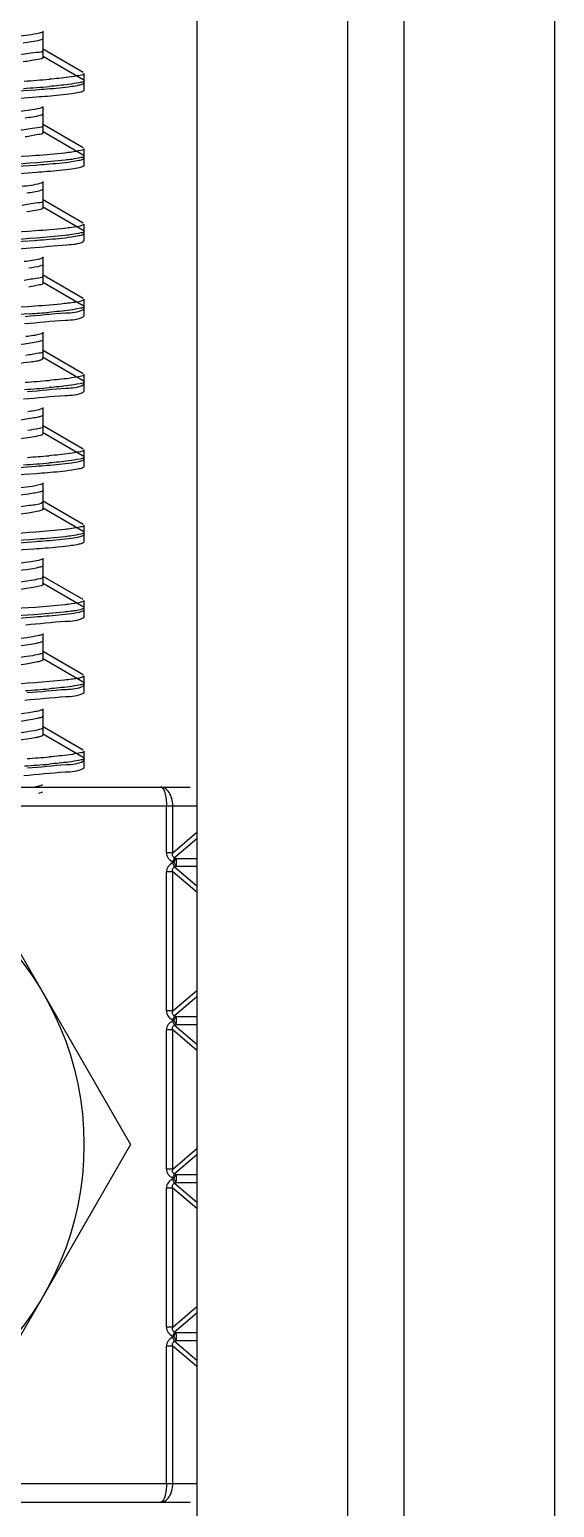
# Model space of a CAD drawing. Extents: x 185245 to 2166646, y -19957 to 815000.
# Drawn here: x 2006170.8 to 2006290.4, y 685698.4 to 686034.9 of the extents above; entities that cross this region are included whole.
import ezdxf

# ---------------------------------------------------------------- set-up
doc = ezdxf.new("R2010")
doc.units = 0
doc.header["$LTSCALE"] = 1000
doc.header["$MEASUREMENT"] = 0

# ---------------------------------------------------------------- blocks, each defined once
blk = doc.blocks.new('gfhhrryyfd')
at = {"linetype": 'Continuous'}
for p, q in [((3693422.89, -1741005.43), (3693422.89, -1744418.97)), ((3693457.18, -1741005.43), (3693457.18, -1744418.97)), ((3693470.04, -1741005.43), (3693470.04, -1744418.97)), ((3693504.33, -1741005.43), (3693504.33, -1744418.97)), ((3693387.89, -1741144.48), (3693387.89, -1741140.19)), ((3693387.89, -1741146.12), (3693387.89, -1741141.83)), ((3693397.01, -1741149.65), (3693387.71, -1741144.26)), ((3693397.01, -1741151.29), (3693387.71, -1741145.9)), ((3693397.01, -1741152.17), (3693397.18, -1741151.98)), ((3693397.18, -1741151.98), (3693397.18, -1741149.84)), ((3693397.18, -1741151.98), (3693397.18, -1741149.84)), ((3693397.18, -1741153.62), (3693397.18, -1741151.48)), ((3693397.18, -1741153.62), (3693397.18, -1741151.48)), ((3693397.01, -1741153.81), (3693397.18, -1741153.62)), ((3693387.89, -1741161.62), (3693387.89, -1741157.34)), ((3693387.89, -1741163.26), (3693387.89, -1741158.98)), ((3693397.01, -1741166.79), (3693387.71, -1741161.41)), ((3693397.01, -1741168.43), (3693387.71, -1741163.05)), ((3693397.01, -1741169.31), (3693397.18, -1741169.12)), ((3693397.18, -1741169.12), (3693397.18, -1741166.98)), ((3693397.18, -1741169.12), (3693397.18, -1741166.98)), ((3693397.18, -1741170.77), (3693397.18, -1741168.62)), ((3693397.18, -1741170.77), (3693397.18, -1741168.62)), ((3693397.01, -1741170.95), (3693397.18, -1741170.77)), ((3693387.89, -1741178.77), (3693387.89, -1741174.48)), ((3693397.01, -1741183.94), (3693387.71, -1741178.55)), ((3693387.89, -1741180.41), (3693387.89, -1741176.12)), ((3693397.01, -1741185.58), (3693387.71, -1741180.19)), ((3693397.18, -1741186.27), (3693397.18, -1741184.13)), ((3693397.18, -1741186.27), (3693397.18, -1741184.13)), ((3693397.18, -1741187.91), (3693397.18, -1741185.77)), ((3693397.18, -1741187.91), (3693397.18, -1741185.77)), ((3693397.01, -1741186.46), (3693397.18, -1741186.27)), ((3693397.01, -1741188.1), (3693397.18, -1741187.91)), ((3693387.89, -1741195.91), (3693387.89, -1741191.63)), ((3693397.01, -1741201.08), (3693387.71, -1741195.7)), ((3693387.89, -1741197.55), (3693387.89, -1741193.27)), ((3693397.01, -1741202.72), (3693387.71, -1741197.34)), ((3693397.18, -1741203.41), (3693397.18, -1741201.27)), ((3693397.18, -1741205.06), (3693397.18, -1741202.91)), ((3693397.18, -1741205.06), (3693397.18, -1741202.91)), ((3693397.01, -1741203.6), (3693397.18, -1741203.41)), ((3693397.01, -1741205.24), (3693397.18, -1741205.06)), ((3693387.89, -1741213.06), (3693387.89, -1741208.77)), ((3693397.01, -1741218.23), (3693387.71, -1741212.84)), ((3693387.89, -1741214.7), (3693387.89, -1741210.41)), ((3693397.01, -1741219.87), (3693387.71, -1741214.48)), ((3693397.18, -1741220.56), (3693397.18, -1741218.42)), ((3693397.01, -1741220.75), (3693397.18, -1741220.56)), ((3693397.01, -1741222.39), (3693397.18, -1741222.2)), ((3693397.18, -1741222.2), (3693397.18, -1741220.06)), ((3693397.18, -1741222.2), (3693397.18, -1741220.06)), ((3693387.89, -1741230.2), (3693387.89, -1741225.92)), ((3693387.89, -1741231.84), (3693387.89, -1741227.56)), ((3693397.01, -1741235.37), (3693387.71, -1741229.99)), ((3693397.01, -1741237.02), (3693387.71, -1741231.63)), ((3693397.18, -1741237.71), (3693397.18, -1741235.56)), ((3693397.18, -1741237.71), (3693397.18, -1741235.56)), ((3693397.01, -1741237.89), (3693397.18, -1741237.71)), ((3693397.01, -1741239.53), (3693397.18, -1741239.35)), ((3693397.18, -1741239.35), (3693397.18, -1741237.2)), ((3693397.18, -1741239.35), (3693397.18, -1741237.2)), ((3693387.89, -1741247.35), (3693387.89, -1741243.06)), ((3693387.89, -1741248.99), (3693387.89, -1741244.7)), ((3693397.01, -1741252.52), (3693387.71, -1741247.13)), ((3693397.01, -1741254.16), (3693387.71, -1741248.77)), ((3693397.18, -1741254.85), (3693397.18, -1741252.71)), ((3693397.18, -1741254.85), (3693397.18, -1741252.71)), ((3693397.01, -1741255.04), (3693397.18, -1741254.85)), ((3693397.01, -1741256.68), (3693397.18, -1741256.49)), ((3693397.18, -1741256.49), (3693397.18, -1741254.35)), ((3693397.18, -1741256.49), (3693397.18, -1741254.35)), ((3693387.89, -1741264.49), (3693387.89, -1741260.21)), ((3693387.89, -1741266.14), (3693387.89, -1741261.85)), ((3693397.01, -1741269.66), (3693387.71, -1741264.28)), ((3693397.01, -1741271.31), (3693387.71, -1741265.92)), ((3693397.18, -1741272), (3693397.18, -1741269.85)), ((3693397.18, -1741272), (3693397.18, -1741269.85)), ((3693397.01, -1741272.18), (3693397.18, -1741272)), ((3693397.18, -1741273.64), (3693397.18, -1741271.49)), ((3693397.18, -1741273.64), (3693397.18, -1741271.49)), ((3693397.01, -1741273.82), (3693397.18, -1741273.64)), ((3693387.89, -1741281.64), (3693387.89, -1741277.35)), ((3693387.89, -1741283.28), (3693387.89, -1741278.99)), ((3693397.01, -1741286.81), (3693387.71, -1741281.42)), ((3693397.01, -1741288.45), (3693387.71, -1741283.06)), ((3693397.18, -1741289.14), (3693397.18, -1741287)), ((3693397.18, -1741289.14), (3693397.18, -1741287)), ((3693397.01, -1741289.33), (3693397.18, -1741289.14)), ((3693397.18, -1741290.78), (3693397.18, -1741288.64)), ((3693397.18, -1741290.78), (3693397.18, -1741288.64)), ((3693397.01, -1741290.97), (3693397.18, -1741290.78)), ((3693387.89, -1741298.79), (3693387.89, -1741294.5)), ((3693387.89, -1741300.43), (3693387.89, -1741296.14)), ((3693397.01, -1741303.96), (3693387.71, -1741298.57)), ((3693397.01, -1741305.6), (3693387.71, -1741300.21)), ((3693397.01, -1741306.47), (3693397.18, -1741306.29)), ((3693397.18, -1741306.29), (3693397.18, -1741304.14)), ((3693397.18, -1741306.29), (3693397.18, -1741304.14)), ((3693397.18, -1741307.93), (3693397.18, -1741305.78)), ((3693397.18, -1741307.93), (3693397.18, -1741305.78)), ((3693397.01, -1741308.11), (3693397.18, -1741307.93)), ((3693235.8, -1741312.33), (3693421.39, -1741312.33)), ((3693234.3, -1741316.62), (3693422.89, -1741316.62)), ((3693415.97, -1741327.31), (3693415.97, -1741316.62)), ((3693417.4, -1741327.31), (3693417.4, -1741316.62)), ((3693417.4, -1741327.31), (3693422.89, -1741322.64)), ((3693368.19, -1741325.19), (3693407.78, -1741393.77)), ((3693417.4, -1741327.31), (3693415.97, -1741327.31)), ((3693422.89, -1741324.1), (3693417.8, -1741328.42)), ((3693417.8, -1741328.42), (3693417.37, -1741329.33)), ((3693417.67, -1741329.48), (3693417.37, -1741329.33)), ((3693417.37, -1741329.62), (3693417.67, -1741329.48)), ((3693417.8, -1741330.53), (3693417.37, -1741329.62)), ((3693417.67, -1741329.48), (3693418.1, -1741328.57)), ((3693417.67, -1741329.48), (3693418.1, -1741330.38)), ((3693418.1, -1741328.57), (3693417.8, -1741328.42)), ((3693417.8, -1741330.53), (3693418.1, -1741330.38)), ((3693417.8, -1741330.53), (3693422.89, -1741334.86)), ((3693418.1, -1741328.57), (3693422.89, -1741328.57)), ((3693418.1, -1741330.38), (3693422.89, -1741330.39)), ((3693417.4, -1741331.64), (3693415.97, -1741331.64)), ((3693415.97, -1741363.31), (3693415.97, -1741331.64)), ((3693417.4, -1741363.31), (3693417.4, -1741331.64)), ((3693422.89, -1741336.31), (3693417.4, -1741331.64)), ((3693417.4, -1741363.31), (3693422.89, -1741358.65)), ((3693422.89, -1741360.1), (3693417.8, -1741364.43)), ((3693417.4, -1741363.31), (3693415.97, -1741363.31)), ((3693417.8, -1741364.43), (3693417.37, -1741365.34)), ((3693418.1, -1741364.57), (3693417.8, -1741364.43)), ((3693417.4, -1741367.65), (3693415.97, -1741367.65)), ((3693415.97, -1741399.32), (3693415.97, -1741367.65)), ((3693417.67, -1741365.48), (3693417.37, -1741365.34)), ((3693417.37, -1741365.62), (3693417.67, -1741365.48)), ((3693417.8, -1741366.53), (3693417.37, -1741365.62)), ((3693417.4, -1741399.32), (3693417.4, -1741367.65)), ((3693422.89, -1741372.31), (3693417.4, -1741367.65)), ((3693417.67, -1741365.48), (3693418.1, -1741364.57)), ((3693417.67, -1741365.48), (3693418.1, -1741366.39)), ((3693417.8, -1741366.53), (3693418.1, -1741366.39)), ((3693417.8, -1741366.53), (3693422.89, -1741370.86)), ((3693418.1, -1741364.57), (3693422.89, -1741364.57)), ((3693418.1, -1741366.39), (3693422.89, -1741366.39)), ((3693407.78, -1741393.77), (3693368.19, -1741462.35)), ((3693417.4, -1741399.32), (3693422.89, -1741394.65)), ((3693422.89, -1741396.11), (3693417.8, -1741400.43)), ((3693417.4, -1741399.32), (3693415.97, -1741399.32)), ((3693417.8, -1741400.43), (3693417.37, -1741401.34)), ((3693417.67, -1741401.49), (3693417.37, -1741401.34)), ((3693417.67, -1741401.49), (3693418.1, -1741400.58)), ((3693418.1, -1741400.58), (3693417.8, -1741400.43)), ((3693418.1, -1741400.58), (3693422.89, -1741400.58)), ((3693417.4, -1741403.65), (3693415.97, -1741403.65)), ((3693415.97, -1741435.32), (3693415.97, -1741403.65)), ((3693417.37, -1741401.63), (3693417.67, -1741401.49)), ((3693417.8, -1741402.54), (3693417.37, -1741401.63)), ((3693417.4, -1741435.32), (3693417.4, -1741403.65)), ((3693422.89, -1741408.32), (3693417.4, -1741403.65)), ((3693417.67, -1741401.49), (3693418.1, -1741402.39)), ((3693417.8, -1741402.54), (3693418.1, -1741402.39)), ((3693417.8, -1741402.54), (3693422.89, -1741406.87)), ((3693418.1, -1741402.39), (3693422.89, -1741402.4)), ((3693417.4, -1741435.32), (3693422.89, -1741430.66)), ((3693422.89, -1741432.11), (3693417.8, -1741436.44)), ((3693417.4, -1741435.32), (3693415.97, -1741435.32)), ((3693417.8, -1741436.44), (3693417.37, -1741437.35)), ((3693417.67, -1741437.49), (3693417.37, -1741437.35)), ((3693417.37, -1741437.63), (3693417.67, -1741437.49)), ((3693417.8, -1741438.54), (3693417.37, -1741437.63)), ((3693417.67, -1741437.49), (3693418.1, -1741436.58)), ((3693417.67, -1741437.49), (3693418.1, -1741438.4)), ((3693418.1, -1741436.58), (3693417.8, -1741436.44)), ((3693417.8, -1741438.54), (3693418.1, -1741438.4)), ((3693418.1, -1741436.58), (3693422.89, -1741436.58)), ((3693418.1, -1741438.4), (3693422.89, -1741438.4)), ((3693417.4, -1741439.66), (3693415.97, -1741439.66)), ((3693415.97, -1741470.92), (3693415.97, -1741439.66)), ((3693417.4, -1741470.92), (3693417.4, -1741439.66)), ((3693422.89, -1741444.32), (3693417.4, -1741439.66)), ((3693417.8, -1741438.54), (3693422.89, -1741442.87)), ((3693234.3, -1741470.92), (3693422.89, -1741470.92)), ((3693235.8, -1741475.21), (3693421.39, -1741475.21))]:
    blk.add_line(p, q, dxfattribs=at)
blk.add_circle((3693328.59, -1741393.77), 68.58, dxfattribs=at)
for centre, radius, start, end in [((3693363.63, -1740846.09), 306.14, 273.7335, 274.8002), ((3693363.45, -1740845.36), 308.53, 273.7127, 274.7998), ((3693365.47, -1740922.24), 283, 273.9462, 274.8034), ((3693363.94, -1740918.55), 302.25, 273.7678, 274.801), ((3693363.74, -1740917.68), 304.77, 273.7455, 274.8005), ((3693363.45, -1740931.2), 308.41, 273.7137, 274.7998), ((3693364.61, -1740944.14), 293.78, 273.8422, 274.8038), ((3693364.05, -1740990.21), 300.81, 273.7805, 274.8013), ((3693383.38, -1741286.42), 14.93, 281.4024, 282.1895), ((3693363.75, -1741003.53), 304.65, 273.7466, 274.8005), ((3693364.53, -1741011.77), 294.74, 273.8319, 274.8049)]:
    blk.add_arc(centre, radius, start, end, dxfattribs=at)
for points, knots in [([(3693387.71, -1741140.41), (3693387.5, -1741140.53), (3693385.64, -1741141.06), (3693383.73, -1741141.23), (3693382.07, -1741141.41)], [0, 0, 0, 0, 0.126652, 1, 1, 1, 1]), ([(3693387.71, -1741142.05), (3693387.53, -1741142.15), (3693386.09, -1741142.6), (3693384.61, -1741142.76), (3693383.32, -1741142.91)], [0, 0, 0, 0, 0.133308, 1, 1, 1, 1]), ([(3693387.89, -1741144.48), (3693387.9, -1741145.01), (3693384.91, -1741145.11), (3693383.53, -1741145.54), (3693382.07, -1741145.7)], [0, 0, 0, 0, 0.266577, 1, 1, 1, 1]), ([(3693387.89, -1741146.12), (3693387.9, -1741146.54), (3693385.59, -1741146.74), (3693384.47, -1741147.06), (3693383.32, -1741147.2)], [0, 0, 0, 0, 0.269457, 1, 1, 1, 1]), ([(3693397.18, -1741151.48), (3693397.18, -1741151.81), (3693395.42, -1741152), (3693394.55, -1741152.24), (3693393.67, -1741152.35)], [0, 0, 0, 0, 0.270622, 1, 1, 1, 1]), ([(3693397.18, -1741149.84), (3693397.18, -1741150.16), (3693395.44, -1741150.36), (3693394.57, -1741150.6), (3693393.7, -1741150.71)], [0, 0, 0, 0, 0.270741, 1, 1, 1, 1]), ([(3693394.37, -1741152.76), (3693394.95, -1741152.68), (3693395.83, -1741152.53), (3693396.73, -1741152.33), (3693397.01, -1741152.17)], [0, 0, 0, 0, 0.643373, 1, 1, 1, 1]), ([(3693270.91, -1741158.99), (3693279.16, -1741158.39), (3693317.6, -1741156.51), (3693356.1, -1741155.75), (3693386.22, -1741153.54)], [0, 0, 0, 0, 0.215151, 1, 1, 1, 1]), ([(3693271.21, -1741160.61), (3693279.51, -1741160.01), (3693317.9, -1741158.14), (3693356.34, -1741157.39), (3693386.36, -1741155.17)], [0, 0, 0, 0, 0.216514, 1, 1, 1, 1]), ([(3693386.22, -1741153.54), (3693387.05, -1741153.48), (3693389.78, -1741153.27), (3693392.5, -1741153.03), (3693394.37, -1741152.76)], [0, 0, 0, 0, 0.307395, 1, 1, 1, 1]), ([(3693386.36, -1741155.17), (3693387.19, -1741155.11), (3693389.88, -1741154.9), (3693392.57, -1741154.66), (3693394.42, -1741154.4)], [0, 0, 0, 0, 0.307538, 1, 1, 1, 1]), ([(3693394.42, -1741154.4), (3693394.98, -1741154.32), (3693395.85, -1741154.16), (3693396.74, -1741153.97), (3693397.01, -1741153.81)], [0, 0, 0, 0, 0.642718, 1, 1, 1, 1]), ([(3693387.71, -1741157.55), (3693387.51, -1741157.67), (3693385.82, -1741158.17), (3693384.09, -1741158.33), (3693382.58, -1741158.5)], [0, 0, 0, 0, 0.129068, 1, 1, 1, 1]), ([(3693387.89, -1741161.62), (3693387.9, -1741162.11), (3693385.18, -1741162.25), (3693383.91, -1741162.64), (3693382.58, -1741162.79)], [0, 0, 0, 0, 0.267461, 1, 1, 1, 1]), ([(3693387.71, -1741159.19), (3693387.55, -1741159.29), (3693386.26, -1741159.71), (3693384.92, -1741159.86), (3693383.77, -1741160)], [0, 0, 0, 0, 0.136277, 1, 1, 1, 1]), ([(3693387.89, -1741163.26), (3693387.9, -1741163.65), (3693385.83, -1741163.87), (3693384.8, -1741164.16), (3693383.77, -1741164.29)], [0, 0, 0, 0, 0.270956, 1, 1, 1, 1]), ([(3693386.22, -1741168.55), (3693377.95, -1741169.15), (3693339.51, -1741171.03), (3693301.01, -1741171.78), (3693270.91, -1741173.99)], [0, 0, 0, 0, 0.215501, 1, 1, 1, 1]), ([(3693394.37, -1741167.76), (3693393.86, -1741167.84), (3693391.14, -1741168.17), (3693388.42, -1741168.38), (3693386.22, -1741168.55)], [0, 0, 0, 0, 0.191417, 1, 1, 1, 1]), ([(3693397.18, -1741166.98), (3693397.18, -1741167.25), (3693395.8, -1741167.48), (3693395.08, -1741167.66), (3693394.37, -1741167.76)], [0, 0, 0, 0, 0.27436, 1, 1, 1, 1]), ([(3693397.18, -1741168.62), (3693397.18, -1741168.89), (3693395.82, -1741169.12), (3693395.11, -1741169.3), (3693394.42, -1741169.4)], [0, 0, 0, 0, 0.274658, 1, 1, 1, 1]), ([(3693270.87, -1741176.14), (3693279.11, -1741175.53), (3693317.53, -1741173.66), (3693356, -1741172.9), (3693386.12, -1741170.7)], [0, 0, 0, 0, 0.214864, 1, 1, 1, 1]), ([(3693271.07, -1741177.77), (3693279.35, -1741177.16), (3693317.77, -1741175.29), (3693356.24, -1741174.54), (3693386.32, -1741172.32)], [0, 0, 0, 0, 0.21591, 1, 1, 1, 1]), ([(3693386.36, -1741170.17), (3693378.15, -1741170.78), (3693339.76, -1741172.66), (3693301.32, -1741173.43), (3693271.21, -1741175.61)], [0, 0, 0, 0, 0.21445, 1, 1, 1, 1]), ([(3693386.12, -1741170.7), (3693386.96, -1741170.63), (3693389.71, -1741170.42), (3693392.46, -1741170.18), (3693394.35, -1741169.91)], [0, 0, 0, 0, 0.307303, 1, 1, 1, 1]), ([(3693386.32, -1741172.32), (3693387.15, -1741172.26), (3693389.85, -1741172.05), (3693392.55, -1741171.81), (3693394.41, -1741171.54)], [0, 0, 0, 0, 0.307518, 1, 1, 1, 1]), ([(3693394.42, -1741169.4), (3693393.91, -1741169.47), (3693391.23, -1741169.8), (3693388.54, -1741170.01), (3693386.36, -1741170.17)], [0, 0, 0, 0, 0.191295, 1, 1, 1, 1]), ([(3693394.35, -1741169.91), (3693394.93, -1741169.83), (3693395.82, -1741169.67), (3693396.73, -1741169.47), (3693397.01, -1741169.31)], [0, 0, 0, 0, 0.643789, 1, 1, 1, 1]), ([(3693394.41, -1741171.54), (3693394.97, -1741171.46), (3693395.85, -1741171.31), (3693396.74, -1741171.11), (3693397.01, -1741170.95)], [0, 0, 0, 0, 0.642899, 1, 1, 1, 1]), ([(3693387.71, -1741174.7), (3693387.53, -1741174.8), (3693386, -1741175.28), (3693384.42, -1741175.43), (3693383.06, -1741175.59)], [0, 0, 0, 0, 0.131751, 1, 1, 1, 1]), ([(3693387.89, -1741178.77), (3693387.9, -1741179.22), (3693385.45, -1741179.39), (3693384.27, -1741179.74), (3693383.06, -1741179.88)], [0, 0, 0, 0, 0.26872, 1, 1, 1, 1]), ([(3693387.71, -1741176.34), (3693387.56, -1741176.42), (3693386.42, -1741176.82), (3693385.22, -1741176.96), (3693384.19, -1741177.09)], [0, 0, 0, 0, 0.139499, 1, 1, 1, 1]), ([(3693387.89, -1741180.41), (3693387.9, -1741180.76), (3693386.06, -1741181), (3693385.12, -1741181.26), (3693384.19, -1741181.38)], [0, 0, 0, 0, 0.272705, 1, 1, 1, 1]), ([(3693386.12, -1741185.7), (3693377.84, -1741186.3), (3693339.42, -1741188.17), (3693300.95, -1741188.93), (3693270.87, -1741191.14)], [0, 0, 0, 0, 0.215909, 1, 1, 1, 1]), ([(3693394.35, -1741184.91), (3693393.82, -1741184.99), (3693391.09, -1741185.32), (3693388.34, -1741185.54), (3693386.12, -1741185.7)], [0, 0, 0, 0, 0.191492, 1, 1, 1, 1]), ([(3693397.18, -1741184.13), (3693397.18, -1741184.21), (3693396.17, -1741184.85), (3693395.24, -1741184.79), (3693394.35, -1741184.91)], [0, 0, 0, 0, 0.089025, 1, 1, 1, 1]), ([(3693397.18, -1741185.77), (3693397.18, -1741186.03), (3693395.82, -1741186.26), (3693395.1, -1741186.45), (3693394.41, -1741186.55)], [0, 0, 0, 0, 0.274575, 1, 1, 1, 1]), ([(3693270.83, -1741193.29), (3693279.05, -1741192.68), (3693317.43, -1741190.81), (3693355.87, -1741190.04), (3693385.98, -1741187.85)], [0, 0, 0, 0, 0.214461, 1, 1, 1, 1]), ([(3693386.32, -1741187.32), (3693378.08, -1741187.93), (3693339.66, -1741189.81), (3693301.19, -1741190.57), (3693271.07, -1741192.77)], [0, 0, 0, 0, 0.214858, 1, 1, 1, 1]), ([(3693384.94, -1741189.57), (3693387.73, -1741189.37), (3693391.65, -1741188.83), (3693395.92, -1741188.73), (3693397.01, -1741188.1)], [0, 0, 0, 0, 0.689218, 1, 1, 1, 1]), ([(3693385.98, -1741187.85), (3693386.83, -1741187.79), (3693389.61, -1741187.57), (3693392.4, -1741187.33), (3693394.31, -1741187.06)], [0, 0, 0, 0, 0.307276, 1, 1, 1, 1]), ([(3693394.41, -1741186.55), (3693393.89, -1741186.62), (3693391.2, -1741186.95), (3693388.5, -1741187.16), (3693386.32, -1741187.32)], [0, 0, 0, 0, 0.191309, 1, 1, 1, 1]), ([(3693394.31, -1741187.06), (3693394.9, -1741186.98), (3693395.8, -1741186.82), (3693396.73, -1741186.62), (3693397.01, -1741186.46)], [0, 0, 0, 0, 0.64429, 1, 1, 1, 1]), ([(3693276.98, -1741194.52), (3693285.32, -1741194.02), (3693321.31, -1741192.34), (3693357.34, -1741191.49), (3693384.94, -1741189.57)], [0, 0, 0, 0, 0.231984, 1, 1, 1, 1]), ([(3693387.71, -1741191.84), (3693387.54, -1741191.94), (3693386.17, -1741192.38), (3693384.75, -1741192.53), (3693383.52, -1741192.68)], [0, 0, 0, 0, 0.134595, 1, 1, 1, 1]), ([(3693387.89, -1741195.91), (3693387.9, -1741196.32), (3693385.69, -1741196.53), (3693384.62, -1741196.83), (3693383.52, -1741196.97)], [0, 0, 0, 0, 0.270092, 1, 1, 1, 1]), ([(3693387.71, -1741193.49), (3693387.57, -1741193.56), (3693386.56, -1741193.92), (3693385.5, -1741194.06), (3693384.6, -1741194.18)], [0, 0, 0, 0, 0.14301, 1, 1, 1, 1]), ([(3693387.89, -1741197.55), (3693387.89, -1741197.87), (3693386.27, -1741198.13), (3693385.42, -1741198.35), (3693384.6, -1741198.47)], [0, 0, 0, 0, 0.274738, 1, 1, 1, 1]), ([(3693385.98, -1741202.85), (3693377.68, -1741203.46), (3693339.29, -1741205.32), (3693300.85, -1741206.07), (3693270.83, -1741208.29)], [0, 0, 0, 0, 0.216509, 1, 1, 1, 1]), ([(3693394.31, -1741202.06), (3693393.78, -1741202.14), (3693391.01, -1741202.47), (3693388.23, -1741202.69), (3693385.98, -1741202.85)], [0, 0, 0, 0, 0.191495, 1, 1, 1, 1]), ([(3693397.18, -1741202.91), (3693397.18, -1741203.21), (3693395.63, -1741203.42), (3693394.84, -1741203.63), (3693394.05, -1741203.74)], [0, 0, 0, 0, 0.272444, 1, 1, 1, 1]), ([(3693397.18, -1741201.27), (3693397.18, -1741201.36), (3693396.15, -1741202), (3693395.22, -1741201.94), (3693394.31, -1741202.06)], [0, 0, 0, 0, 0.088784, 1, 1, 1, 1]), ([(3693384.94, -1741204.57), (3693377.33, -1741205.1), (3693341.35, -1741206.85), (3693305.33, -1741207.81), (3693276.98, -1741209.52)], [0, 0, 0, 0, 0.211795, 1, 1, 1, 1]), ([(3693383.65, -1741206.8), (3693386.75, -1741206.59), (3693391.08, -1741205.99), (3693395.81, -1741205.93), (3693397.01, -1741205.24)], [0, 0, 0, 0, 0.691069, 1, 1, 1, 1]), ([(3693383.8, -1741205.15), (3693386.86, -1741204.94), (3693391.15, -1741204.35), (3693395.82, -1741204.29), (3693397.01, -1741203.6)], [0, 0, 0, 0, 0.690867, 1, 1, 1, 1]), ([(3693387.71, -1741208.99), (3693387.55, -1741209.08), (3693386.33, -1741209.49), (3693385.05, -1741209.63), (3693383.96, -1741209.77)], [0, 0, 0, 0, 0.137672, 1, 1, 1, 1]), ([(3693384.98, -1741211.27), (3693377.64, -1741212.36), (3693358.27, -1741213.2), (3693327.25, -1741214.73), (3693296.79, -1741216.39), (3693278.11, -1741217.07), (3693271.33, -1741218.27)], [0, 0, 0, 0, 0.195338, 0.50968, 0.818636, 1, 1, 1, 1]), ([(3693387.71, -1741210.63), (3693387.41, -1741210.8), (3693386.48, -1741211.02), (3693385.57, -1741211.18), (3693384.98, -1741211.27)], [0, 0, 0, 0, 0.361214, 1, 1, 1, 1]), ([(3693384.98, -1741215.56), (3693377.12, -1741216.73), (3693356.45, -1741217.55), (3693329.46, -1741218.95), (3693304.91, -1741220.11), (3693289.04, -1741220.87), (3693277.71, -1741221.89), (3693271.69, -1741222.26), (3693269.81, -1741222.91)], [0, 0, 0, 0, 0.206553, 0.536269, 0.702877, 0.845559, 0.948364, 1, 1, 1, 1]), ([(3693387.89, -1741213.06), (3693387.9, -1741213.43), (3693385.93, -1741213.66), (3693384.95, -1741213.93), (3693383.96, -1741214.06)], [0, 0, 0, 0, 0.271698, 1, 1, 1, 1]), ([(3693387.89, -1741214.7), (3693387.89, -1741214.79), (3693386.89, -1741215.48), (3693385.9, -1741215.42), (3693384.98, -1741215.56)], [0, 0, 0, 0, 0.091796, 1, 1, 1, 1]), ([(3693397.18, -1741218.42), (3693397.18, -1741218.74), (3693395.46, -1741218.94), (3693394.61, -1741219.17), (3693393.75, -1741219.28)], [0, 0, 0, 0, 0.27096, 1, 1, 1, 1]), ([(3693383.43, -1741223.96), (3693386.58, -1741223.75), (3693390.98, -1741223.14), (3693395.79, -1741223.09), (3693397.01, -1741222.39)], [0, 0, 0, 0, 0.691359, 1, 1, 1, 1]), ([(3693384.3, -1741222.26), (3693387.24, -1741222.06), (3693391.37, -1741221.49), (3693395.86, -1741221.41), (3693397.01, -1741220.75)], [0, 0, 0, 0, 0.690197, 1, 1, 1, 1]), ([(3693397.18, -1741220.06), (3693397.18, -1741220.38), (3693395.45, -1741220.58), (3693394.58, -1741220.82), (3693393.71, -1741220.93)], [0, 0, 0, 0, 0.270815, 1, 1, 1, 1]), ([(3693387.71, -1741226.13), (3693387.57, -1741226.22), (3693386.48, -1741226.59), (3693385.35, -1741226.73), (3693384.38, -1741226.86)], [0, 0, 0, 0, 0.140996, 1, 1, 1, 1]), ([(3693385.34, -1741228.36), (3693378.06, -1741229.52), (3693358.57, -1741230.3), (3693327.3, -1741231.87), (3693296.59, -1741233.59), (3693277.78, -1741234.19), (3693271.06, -1741235.46)], [0, 0, 0, 0, 0.192978, 0.509549, 0.82079, 1, 1, 1, 1]), ([(3693387.71, -1741227.78), (3693387.45, -1741227.93), (3693386.64, -1741228.13), (3693385.85, -1741228.28), (3693385.34, -1741228.36)], [0, 0, 0, 0, 0.36678, 1, 1, 1, 1]), ([(3693385.34, -1741232.65), (3693377.6, -1741233.88), (3693356.95, -1741234.64), (3693329.94, -1741236.08), (3693305.18, -1741237.24), (3693289.14, -1741238), (3693277.73, -1741239.04), (3693271.65, -1741239.4), (3693269.78, -1741240.07)], [0, 0, 0, 0, 0.202975, 0.533469, 0.701272, 0.84507, 0.948501, 1, 1, 1, 1]), ([(3693387.89, -1741230.2), (3693387.9, -1741230.54), (3693386.15, -1741230.79), (3693385.26, -1741231.03), (3693384.38, -1741231.15)], [0, 0, 0, 0, 0.273505, 1, 1, 1, 1]), ([(3693387.89, -1741231.84), (3693387.89, -1741232.1), (3693386.67, -1741232.38), (3693385.98, -1741232.55), (3693385.34, -1741232.65)], [0, 0, 0, 0, 0.279898, 1, 1, 1, 1]), ([(3693397.18, -1741235.56), (3693397.18, -1741235.87), (3693395.54, -1741236.08), (3693394.71, -1741236.3), (3693393.89, -1741236.41)], [0, 0, 0, 0, 0.271617, 1, 1, 1, 1]), ([(3693270.91, -1741244.72), (3693279.17, -1741244.11), (3693317.6, -1741242.24), (3693356.1, -1741241.48), (3693386.22, -1741239.27)], [0, 0, 0, 0, 0.215159, 1, 1, 1, 1]), ([(3693386.22, -1741239.27), (3693387.06, -1741239.21), (3693389.78, -1741238.99), (3693392.5, -1741238.75), (3693394.38, -1741238.49)], [0, 0, 0, 0, 0.307399, 1, 1, 1, 1]), ([(3693397.18, -1741237.2), (3693397.18, -1741237.53), (3693395.43, -1741237.73), (3693394.55, -1741237.97), (3693393.67, -1741238.08)], [0, 0, 0, 0, 0.270628, 1, 1, 1, 1]), ([(3693394.38, -1741238.49), (3693394.95, -1741238.41), (3693395.83, -1741238.25), (3693396.73, -1741238.05), (3693397.01, -1741237.89)], [0, 0, 0, 0, 0.643357, 1, 1, 1, 1]), ([(3693394.42, -1741240.12), (3693394.98, -1741240.04), (3693395.85, -1741239.89), (3693396.74, -1741239.69), (3693397.01, -1741239.53)], [0, 0, 0, 0, 0.642712, 1, 1, 1, 1]), ([(3693271.22, -1741246.34), (3693279.52, -1741245.73), (3693317.9, -1741243.87), (3693356.34, -1741243.12), (3693386.37, -1741240.9)], [0, 0, 0, 0, 0.216534, 1, 1, 1, 1]), ([(3693387.71, -1741243.28), (3693387.58, -1741243.35), (3693386.63, -1741243.7), (3693385.62, -1741243.83), (3693384.77, -1741243.95)], [0, 0, 0, 0, 0.144669, 1, 1, 1, 1]), ([(3693386.37, -1741240.9), (3693387.19, -1741240.84), (3693389.88, -1741240.63), (3693392.57, -1741240.38), (3693394.42, -1741240.12)], [0, 0, 0, 0, 0.307538, 1, 1, 1, 1]), ([(3693384.77, -1741243.95), (3693377.47, -1741245), (3693352.17, -1741246.09), (3693314.59, -1741248.44), (3693284.07, -1741248.85), (3693271.75, -1741250.85)], [0, 0, 0, 0, 0.19541, 0.669181, 1, 1, 1, 1]), ([(3693385.67, -1741245.45), (3693379.25, -1741246.54), (3693361.69, -1741247.27), (3693332.68, -1741248.86), (3693302.17, -1741250.24), (3693282.65, -1741251.23), (3693274.72, -1741252.1)], [0, 0, 0, 0, 0.175715, 0.472791, 0.784833, 1, 1, 1, 1]), ([(3693387.71, -1741244.92), (3693387.48, -1741245.05), (3693386.79, -1741245.24), (3693386.11, -1741245.38), (3693385.67, -1741245.45)], [0, 0, 0, 0, 0.372977, 1, 1, 1, 1]), ([(3693384.77, -1741248.24), (3693376.8, -1741249.38), (3693356.02, -1741250.23), (3693328.94, -1741251.62), (3693304.44, -1741252.78), (3693288.68, -1741253.53), (3693277.51, -1741254.57), (3693271.57, -1741254.91), (3693269.76, -1741255.58)], [0, 0, 0, 0, 0.209449, 0.539982, 0.706178, 0.848006, 0.949655, 1, 1, 1, 1]), ([(3693385.67, -1741249.74), (3693379.25, -1741250.83), (3693361.69, -1741251.56), (3693332.68, -1741253.14), (3693302.17, -1741254.53), (3693282.65, -1741255.51), (3693274.72, -1741256.39)], [0, 0, 0, 0, 0.175715, 0.472791, 0.784833, 1, 1, 1, 1]), ([(3693387.89, -1741247.35), (3693387.89, -1741247.45), (3693386.8, -1741248.17), (3693385.76, -1741248.1), (3693384.77, -1741248.24)], [0, 0, 0, 0, 0.09033, 1, 1, 1, 1]), ([(3693387.89, -1741248.99), (3693387.89, -1741249.21), (3693386.85, -1741249.5), (3693386.23, -1741249.64), (3693385.67, -1741249.74)], [0, 0, 0, 0, 0.283217, 1, 1, 1, 1]), ([(3693397.18, -1741252.71), (3693397.18, -1741252.98), (3693395.8, -1741253.2), (3693395.08, -1741253.39), (3693394.38, -1741253.49)], [0, 0, 0, 0, 0.274367, 1, 1, 1, 1]), ([(3693270.87, -1741261.87), (3693279.12, -1741261.26), (3693317.53, -1741259.38), (3693356.01, -1741258.62), (3693386.12, -1741256.42)], [0, 0, 0, 0, 0.214872, 1, 1, 1, 1]), ([(3693386.22, -1741254.27), (3693377.95, -1741254.88), (3693339.51, -1741256.75), (3693301.02, -1741257.51), (3693270.91, -1741259.72)], [0, 0, 0, 0, 0.215488, 1, 1, 1, 1]), ([(3693386.37, -1741255.9), (3693378.15, -1741256.51), (3693339.76, -1741258.38), (3693301.32, -1741259.15), (3693271.22, -1741261.34)], [0, 0, 0, 0, 0.214435, 1, 1, 1, 1]), ([(3693386.12, -1741256.42), (3693386.97, -1741256.36), (3693389.71, -1741256.15), (3693392.46, -1741255.9), (3693394.35, -1741255.64)], [0, 0, 0, 0, 0.307305, 1, 1, 1, 1]), ([(3693394.38, -1741253.49), (3693393.86, -1741253.56), (3693391.15, -1741253.89), (3693388.42, -1741254.11), (3693386.22, -1741254.27)], [0, 0, 0, 0, 0.191413, 1, 1, 1, 1]), ([(3693394.42, -1741255.12), (3693393.91, -1741255.2), (3693391.23, -1741255.53), (3693388.54, -1741255.74), (3693386.37, -1741255.9)], [0, 0, 0, 0, 0.191295, 1, 1, 1, 1]), ([(3693394.26, -1741257.29), (3693394.86, -1741257.21), (3693395.78, -1741257.05), (3693396.72, -1741256.85), (3693397.01, -1741256.68)], [0, 0, 0, 0, 0.645021, 1, 1, 1, 1]), ([(3693394.35, -1741255.64), (3693394.93, -1741255.56), (3693395.82, -1741255.4), (3693396.73, -1741255.2), (3693397.01, -1741255.04)], [0, 0, 0, 0, 0.643774, 1, 1, 1, 1]), ([(3693397.18, -1741254.35), (3693397.18, -1741254.61), (3693395.82, -1741254.84), (3693395.11, -1741255.03), (3693394.42, -1741255.12)], [0, 0, 0, 0, 0.27466, 1, 1, 1, 1]), ([(3693280.78, -1741262.88), (3693289.25, -1741262.41), (3693324.24, -1741260.82), (3693359.28, -1741259.99), (3693385.74, -1741258.09)], [0, 0, 0, 0, 0.242393, 1, 1, 1, 1]), ([(3693385.74, -1741258.09), (3693386.62, -1741258.03), (3693389.46, -1741257.81), (3693392.3, -1741257.56), (3693394.26, -1741257.29)], [0, 0, 0, 0, 0.307317, 1, 1, 1, 1]), ([(3693385.14, -1741261.04), (3693377.83, -1741262.16), (3693358.39, -1741262.98), (3693327.25, -1741264.52), (3693296.67, -1741266.21), (3693277.94, -1741266.85), (3693271.2, -1741268.09)], [0, 0, 0, 0, 0.194375, 0.509802, 0.819766, 1, 1, 1, 1]), ([(3693385.98, -1741262.54), (3693381.01, -1741263.45), (3693367.13, -1741264.14), (3693334.26, -1741266.06), (3693306.33, -1741267.02), (3693287.25, -1741268.24)], [0, 0, 0, 0, 0.153234, 0.420019, 1, 1, 1, 1]), ([(3693387.71, -1741260.43), (3693387.43, -1741260.59), (3693386.55, -1741260.8), (3693385.69, -1741260.96), (3693385.14, -1741261.04)], [0, 0, 0, 0, 0.363608, 1, 1, 1, 1]), ([(3693387.71, -1741262.07), (3693387.51, -1741262.18), (3693386.93, -1741262.35), (3693386.35, -1741262.48), (3693385.98, -1741262.54)], [0, 0, 0, 0, 0.37991, 1, 1, 1, 1]), ([(3693385.14, -1741265.33), (3693377.29, -1741266.53), (3693356.53, -1741267.33), (3693329.42, -1741268.74), (3693304.71, -1741269.92), (3693288.78, -1741270.66), (3693277.52, -1741271.73), (3693271.53, -1741272.05), (3693269.73, -1741272.74)], [0, 0, 0, 0, 0.205905, 0.537229, 0.704613, 0.847545, 0.949803, 1, 1, 1, 1]), ([(3693385.98, -1741266.83), (3693381.01, -1741267.74), (3693367.13, -1741268.42), (3693334.26, -1741270.35), (3693306.33, -1741271.3), (3693287.25, -1741272.53)], [0, 0, 0, 0, 0.153234, 0.420019, 1, 1, 1, 1]), ([(3693387.89, -1741264.49), (3693387.89, -1741264.76), (3693386.56, -1741265.04), (3693385.83, -1741265.22), (3693385.14, -1741265.33)], [0, 0, 0, 0, 0.278286, 1, 1, 1, 1]), ([(3693387.89, -1741266.14), (3693387.89, -1741266.33), (3693387.01, -1741266.62), (3693386.47, -1741266.74), (3693385.98, -1741266.83)], [0, 0, 0, 0, 0.287204, 1, 1, 1, 1]), ([(3693397.18, -1741269.85), (3693397.18, -1741269.94), (3693396.17, -1741270.58), (3693395.24, -1741270.51), (3693394.35, -1741270.64)], [0, 0, 0, 0, 0.089033, 1, 1, 1, 1]), ([(3693270.83, -1741279.01), (3693279.05, -1741278.41), (3693317.43, -1741276.53), (3693355.87, -1741275.76), (3693385.98, -1741273.58)], [0, 0, 0, 0, 0.214475, 1, 1, 1, 1]), ([(3693386.12, -1741271.42), (3693377.84, -1741272.03), (3693339.42, -1741273.9), (3693300.95, -1741274.65), (3693270.87, -1741276.87)], [0, 0, 0, 0, 0.215892, 1, 1, 1, 1]), ([(3693385.74, -1741273.09), (3693378.57, -1741273.61), (3693343.58, -1741275.34), (3693308.57, -1741276.34), (3693280.78, -1741277.88)], [0, 0, 0, 0, 0.205332, 1, 1, 1, 1]), ([(3693394.26, -1741272.29), (3693393.72, -1741272.37), (3693390.89, -1741272.71), (3693388.04, -1741272.93), (3693385.74, -1741273.09)], [0, 0, 0, 0, 0.191433, 1, 1, 1, 1]), ([(3693385.98, -1741273.58), (3693386.84, -1741273.51), (3693389.62, -1741273.3), (3693392.4, -1741273.05), (3693394.31, -1741272.79)], [0, 0, 0, 0, 0.307276, 1, 1, 1, 1]), ([(3693394.35, -1741270.64), (3693393.82, -1741270.71), (3693391.09, -1741271.04), (3693388.34, -1741271.26), (3693386.12, -1741271.42)], [0, 0, 0, 0, 0.19149, 1, 1, 1, 1]), ([(3693397.18, -1741271.49), (3693397.18, -1741271.58), (3693396.13, -1741272.23), (3693395.18, -1741272.16), (3693394.26, -1741272.29)], [0, 0, 0, 0, 0.088431, 1, 1, 1, 1]), ([(3693394.31, -1741272.79), (3693394.9, -1741272.7), (3693395.8, -1741272.55), (3693396.73, -1741272.35), (3693397.01, -1741272.18)], [0, 0, 0, 0, 0.644275, 1, 1, 1, 1]), ([(3693383.89, -1741275.36), (3693386.93, -1741275.16), (3693391.19, -1741274.57), (3693395.83, -1741274.5), (3693397.01, -1741273.82)], [0, 0, 0, 0, 0.690751, 1, 1, 1, 1]), ([(3693385.49, -1741278.13), (3693378.25, -1741279.31), (3693358.73, -1741280.08), (3693327.37, -1741281.66), (3693296.56, -1741283.4), (3693277.68, -1741283.97), (3693270.97, -1741285.28)], [0, 0, 0, 0, 0.191736, 0.509065, 0.821327, 1, 1, 1, 1]), ([(3693386.27, -1741279.63), (3693380.28, -1741280.82), (3693363.27, -1741281.4), (3693334.78, -1741283.09), (3693304, -1741284.42), (3693284.04, -1741285.44), (3693275.76, -1741286.28)], [0, 0, 0, 0, 0.165505, 0.458699, 0.774611, 1, 1, 1, 1]), ([(3693387.71, -1741277.57), (3693387.46, -1741277.71), (3693386.71, -1741277.91), (3693385.96, -1741278.06), (3693385.49, -1741278.13)], [0, 0, 0, 0, 0.369442, 1, 1, 1, 1]), ([(3693387.71, -1741279.21), (3693387.54, -1741279.31), (3693387.06, -1741279.46), (3693386.57, -1741279.57), (3693386.27, -1741279.63)], [0, 0, 0, 0, 0.387704, 1, 1, 1, 1]), ([(3693385.49, -1741282.42), (3693377.76, -1741283.68), (3693357.04, -1741284.41), (3693329.91, -1741285.87), (3693305.01, -1741287.05), (3693288.9, -1741287.79), (3693277.55, -1741288.88), (3693271.5, -1741289.18), (3693269.7, -1741289.89)], [0, 0, 0, 0, 0.202243, 0.534298, 0.702881, 0.846954, 0.949881, 1, 1, 1, 1]), ([(3693387.89, -1741281.64), (3693387.89, -1741281.88), (3693386.75, -1741282.16), (3693386.09, -1741282.32), (3693385.49, -1741282.42)], [0, 0, 0, 0, 0.281296, 1, 1, 1, 1]), ([(3693387.89, -1741283.28), (3693387.89, -1741283.45), (3693387.16, -1741283.73), (3693386.68, -1741283.84), (3693386.26, -1741283.92)], [0, 0, 0, 0, 0.2919, 1, 1, 1, 1]), ([(3693386.26, -1741283.92), (3693380.27, -1741285.11), (3693363.26, -1741285.69), (3693334.77, -1741287.37), (3693303.99, -1741288.71), (3693284.04, -1741289.73), (3693275.76, -1741290.57)], [0, 0, 0, 0, 0.165599, 0.458794, 0.774654, 1, 1, 1, 1]), ([(3693397.18, -1741287), (3693397.18, -1741287.09), (3693396.15, -1741287.73), (3693395.22, -1741287.66), (3693394.31, -1741287.79)], [0, 0, 0, 0, 0.088791, 1, 1, 1, 1]), ([(3693385.98, -1741288.58), (3693377.68, -1741289.18), (3693339.3, -1741291.05), (3693300.86, -1741291.8), (3693270.83, -1741294.02)], [0, 0, 0, 0, 0.216489, 1, 1, 1, 1]), ([(3693384.23, -1741290.84), (3693387.19, -1741290.64), (3693391.34, -1741290.07), (3693395.86, -1741289.99), (3693397.01, -1741289.33)], [0, 0, 0, 0, 0.690301, 1, 1, 1, 1]), ([(3693394.31, -1741287.79), (3693393.78, -1741287.86), (3693391.01, -1741288.2), (3693388.23, -1741288.42), (3693385.98, -1741288.58)], [0, 0, 0, 0, 0.191497, 1, 1, 1, 1]), ([(3693397.18, -1741288.64), (3693397.18, -1741288.96), (3693395.48, -1741289.16), (3693394.62, -1741289.39), (3693393.77, -1741289.5)], [0, 0, 0, 0, 0.271048, 1, 1, 1, 1]), ([(3693383.66, -1741292.52), (3693386.75, -1741292.32), (3693391.08, -1741291.72), (3693395.81, -1741291.66), (3693397.01, -1741290.97)], [0, 0, 0, 0, 0.69106, 1, 1, 1, 1]), ([(3693385.81, -1741295.22), (3693379.49, -1741296.33), (3693362.04, -1741297.03), (3693333.15, -1741298.64), (3693302.57, -1741300.01), (3693282.95, -1741301.01), (3693274.94, -1741301.87)], [0, 0, 0, 0, 0.173459, 0.469678, 0.782575, 1, 1, 1, 1]), ([(3693386.54, -1741296.72), (3693380.77, -1741297.97), (3693364.03, -1741298.46), (3693335.83, -1741300.21), (3693304.93, -1741301.51), (3693284.76, -1741302.55), (3693276.31, -1741303.37)], [0, 0, 0, 0, 0.160367, 0.451606, 0.769465, 1, 1, 1, 1]), ([(3693387.71, -1741294.72), (3693387.49, -1741294.84), (3693386.85, -1741295.02), (3693386.21, -1741295.15), (3693385.81, -1741295.22)], [0, 0, 0, 0, 0.375957, 1, 1, 1, 1]), ([(3693387.71, -1741296.36), (3693387.57, -1741296.44), (3693387.18, -1741296.58), (3693386.78, -1741296.67), (3693386.54, -1741296.72)], [0, 0, 0, 0, 0.396512, 1, 1, 1, 1]), ([(3693385.81, -1741299.51), (3693379.49, -1741300.62), (3693362.04, -1741301.32), (3693333.15, -1741302.92), (3693302.57, -1741304.3), (3693282.95, -1741305.29), (3693274.94, -1741306.16)], [0, 0, 0, 0, 0.173459, 0.469678, 0.782575, 1, 1, 1, 1]), ([(3693387.89, -1741298.79), (3693387.89, -1741299), (3693386.92, -1741299.28), (3693386.34, -1741299.42), (3693385.81, -1741299.51)], [0, 0, 0, 0, 0.28487, 1, 1, 1, 1]), ([(3693387.89, -1741300.43), (3693387.89, -1741300.58), (3693387.3, -1741300.84), (3693386.88, -1741300.94), (3693386.54, -1741301.01)], [0, 0, 0, 0, 0.297941, 1, 1, 1, 1]), ([(3693386.34, -1741301.05), (3693380.45, -1741302.24), (3693363.66, -1741302.81), (3693335.44, -1741304.5), (3693304.71, -1741305.81), (3693284.69, -1741306.84), (3693276.31, -1741307.66)], [0, 0, 0, 0, 0.163392, 0.454692, 0.77088, 1, 1, 1, 1]), ([(3693384.29, -1741307.99), (3693387.24, -1741307.79), (3693391.37, -1741307.21), (3693395.86, -1741307.13), (3693397.01, -1741306.47)], [0, 0, 0, 0, 0.690199, 1, 1, 1, 1]), ([(3693397.18, -1741305.78), (3693397.18, -1741306.11), (3693395.45, -1741306.31), (3693394.58, -1741306.54), (3693393.72, -1741306.65)], [0, 0, 0, 0, 0.270822, 1, 1, 1, 1]), ([(3693397.18, -1741304.14), (3693397.18, -1741304.45), (3693395.54, -1741304.66), (3693394.71, -1741304.88), (3693393.89, -1741304.99)], [0, 0, 0, 0, 0.271622, 1, 1, 1, 1]), ([(3693383.44, -1741309.68), (3693386.58, -1741309.48), (3693390.99, -1741308.87), (3693395.79, -1741308.82), (3693397.01, -1741308.11)], [0, 0, 0, 0, 0.69135, 1, 1, 1, 1]), ([(3693387.71, -1741311.86), (3693387.52, -1741311.97), (3693386.99, -1741312.13), (3693386.45, -1741312.25), (3693386.11, -1741312.31)], [0, 0, 0, 0, 0.383249, 1, 1, 1, 1]), ([(3693387.71, -1741313.5), (3693387.59, -1741313.57), (3693387.28, -1741313.69), (3693386.97, -1741313.77), (3693386.78, -1741313.81)], [0, 0, 0, 0, 0.406518, 1, 1, 1, 1]), ([(3693414.6, -1741312.33), (3693414.8, -1741312.33), (3693415.27, -1741312.73), (3693415.82, -1741314.19), (3693415.97, -1741315.59), (3693415.97, -1741316.62)], [0, 0, 0, 0, 0.128078, 0.342475, 1, 1, 1, 1]), ([(3693417.4, -1741316.62), (3693417.4, -1741316.05), (3693417.26, -1741314.98), (3693416.67, -1741313.58), (3693415.76, -1741312.59), (3693414.96, -1741312.33), (3693414.6, -1741312.33)], [0, 0, 0, 0, 0.302203, 0.57488, 0.804028, 1, 1, 1, 1]), ([(3693415.97, -1741327.31), (3693415.97, -1741327.73), (3693416.27, -1741328.61), (3693416.98, -1741329.15), (3693417.37, -1741329.33)], [0, 0, 0, 0, 0.499355, 1, 1, 1, 1]), ([(3693417.8, -1741328.42), (3693417.59, -1741328.36), (3693417.26, -1741327.96), (3693417.35, -1741327.51), (3693417.4, -1741327.31)], [0, 0, 0, 0, 0.502447, 1, 1, 1, 1]), ([(3693417.37, -1741329.62), (3693416.98, -1741329.8), (3693416.27, -1741330.34), (3693415.97, -1741331.22), (3693415.97, -1741331.64)], [0, 0, 0, 0, 0.500643, 1, 1, 1, 1]), ([(3693417.4, -1741331.64), (3693417.35, -1741331.44), (3693417.26, -1741331), (3693417.59, -1741330.59), (3693417.8, -1741330.53)], [0, 0, 0, 0, 0.49632, 1, 1, 1, 1]), ([(3693418.1, -1741330.38), (3693418.23, -1741330.11), (3693418.32, -1741329.48), (3693418.23, -1741328.84), (3693418.1, -1741328.57)], [0, 0, 0, 0, 0.500048, 1, 1, 1, 1]), ([(3693415.97, -1741363.31), (3693415.97, -1741363.74), (3693416.27, -1741364.61), (3693416.98, -1741365.16), (3693417.37, -1741365.34)], [0, 0, 0, 0, 0.499355, 1, 1, 1, 1]), ([(3693417.8, -1741364.43), (3693417.59, -1741364.37), (3693417.26, -1741363.96), (3693417.35, -1741363.52), (3693417.4, -1741363.31)], [0, 0, 0, 0, 0.502447, 1, 1, 1, 1]), ([(3693417.37, -1741365.62), (3693416.98, -1741365.8), (3693416.27, -1741366.35), (3693415.97, -1741367.22), (3693415.97, -1741367.65)], [0, 0, 0, 0, 0.500643, 1, 1, 1, 1]), ([(3693417.4, -1741367.65), (3693417.35, -1741367.44), (3693417.26, -1741367), (3693417.59, -1741366.59), (3693417.8, -1741366.53)], [0, 0, 0, 0, 0.49632, 1, 1, 1, 1]), ([(3693418.1, -1741366.39), (3693418.23, -1741366.11), (3693418.32, -1741365.48), (3693418.23, -1741364.85), (3693418.1, -1741364.57)], [0, 0, 0, 0, 0.500048, 1, 1, 1, 1]), ([(3693415.97, -1741399.32), (3693415.97, -1741399.74), (3693416.27, -1741400.62), (3693416.98, -1741401.16), (3693417.37, -1741401.34)], [0, 0, 0, 0, 0.499355, 1, 1, 1, 1]), ([(3693417.8, -1741400.43), (3693417.59, -1741400.37), (3693417.26, -1741399.97), (3693417.35, -1741399.52), (3693417.4, -1741399.32)], [0, 0, 0, 0, 0.502447, 1, 1, 1, 1]), ([(3693418.1, -1741402.39), (3693418.23, -1741402.12), (3693418.32, -1741401.49), (3693418.23, -1741400.85), (3693418.1, -1741400.58)], [0, 0, 0, 0, 0.500048, 1, 1, 1, 1]), ([(3693417.37, -1741401.63), (3693416.98, -1741401.81), (3693416.27, -1741402.35), (3693415.97, -1741403.23), (3693415.97, -1741403.65)], [0, 0, 0, 0, 0.500643, 1, 1, 1, 1]), ([(3693417.4, -1741403.65), (3693417.35, -1741403.45), (3693417.26, -1741403.01), (3693417.59, -1741402.6), (3693417.8, -1741402.54)], [0, 0, 0, 0, 0.49632, 1, 1, 1, 1]), ([(3693415.97, -1741435.32), (3693415.97, -1741435.75), (3693416.27, -1741436.62), (3693416.98, -1741437.17), (3693417.37, -1741437.35)], [0, 0, 0, 0, 0.499355, 1, 1, 1, 1]), ([(3693417.37, -1741437.63), (3693416.98, -1741437.81), (3693416.27, -1741438.36), (3693415.97, -1741439.23), (3693415.97, -1741439.66)], [0, 0, 0, 0, 0.500643, 1, 1, 1, 1]), ([(3693417.8, -1741436.44), (3693417.59, -1741436.38), (3693417.26, -1741435.97), (3693417.35, -1741435.53), (3693417.4, -1741435.32)], [0, 0, 0, 0, 0.502447, 1, 1, 1, 1]), ([(3693418.1, -1741438.4), (3693418.23, -1741438.12), (3693418.32, -1741437.49), (3693418.23, -1741436.86), (3693418.1, -1741436.58)], [0, 0, 0, 0, 0.500048, 1, 1, 1, 1]), ([(3693417.4, -1741439.66), (3693417.35, -1741439.45), (3693417.26, -1741439.01), (3693417.59, -1741438.6), (3693417.8, -1741438.54)], [0, 0, 0, 0, 0.49632, 1, 1, 1, 1]), ([(3693415.97, -1741470.92), (3693415.97, -1741471.96), (3693415.82, -1741473.35), (3693415.27, -1741474.81), (3693414.8, -1741475.21), (3693414.6, -1741475.21)], [0, 0, 0, 0, 0.657525, 0.871922, 1, 1, 1, 1]), ([(3693414.6, -1741475.21), (3693414.96, -1741475.21), (3693415.76, -1741474.95), (3693416.67, -1741473.97), (3693417.26, -1741472.57), (3693417.4, -1741471.49), (3693417.4, -1741470.92)], [0, 0, 0, 0, 0.195972, 0.42512, 0.697797, 1, 1, 1, 1])]:
    blk.add_open_spline(points, degree=3, knots=knots, dxfattribs=at)
for points in [[(3693393.7, -1741150.71), (3693392.22, -1741150.9), (3693390.74, -1741151.03), (3693389.25, -1741151.16)], [(3693393.67, -1741152.35), (3693392.21, -1741152.54), (3693390.73, -1741152.67), (3693389.26, -1741152.8)], [(3693394.05, -1741203.74), (3693392.43, -1741203.96), (3693390.8, -1741204.11), (3693389.17, -1741204.24)], [(3693393.75, -1741219.28), (3693392.25, -1741219.47), (3693390.74, -1741219.61), (3693389.24, -1741219.74)], [(3693393.71, -1741220.93), (3693392.23, -1741221.12), (3693390.74, -1741221.26), (3693389.25, -1741221.38)], [(3693393.89, -1741236.41), (3693392.33, -1741236.61), (3693390.77, -1741236.76), (3693389.21, -1741236.89)], [(3693393.67, -1741238.08), (3693392.21, -1741238.26), (3693390.73, -1741238.4), (3693389.26, -1741238.53)], [(3693393.77, -1741289.5), (3693392.26, -1741289.7), (3693390.75, -1741289.84), (3693389.23, -1741289.96)], [(3693393.89, -1741304.99), (3693392.34, -1741305.19), (3693390.78, -1741305.34), (3693389.22, -1741305.47)], [(3693393.72, -1741306.65), (3693392.23, -1741306.84), (3693390.74, -1741306.98), (3693389.25, -1741307.11)]]:
    blk.add_open_spline(points, degree=3, dxfattribs=at)

msp = doc.modelspace()

# ---------------------------------------------------------------- block references
at = {"lineweight": -3, "xscale": 0.9999959468841553, "yscale": 0.9999959506094456, "zscale": 0.9999959495959999}
msp.add_blockref('gfhhrryyfd', (-1687199, 2427167.71, 0), dxfattribs=at)

doc.saveas('drawing.dxf')
